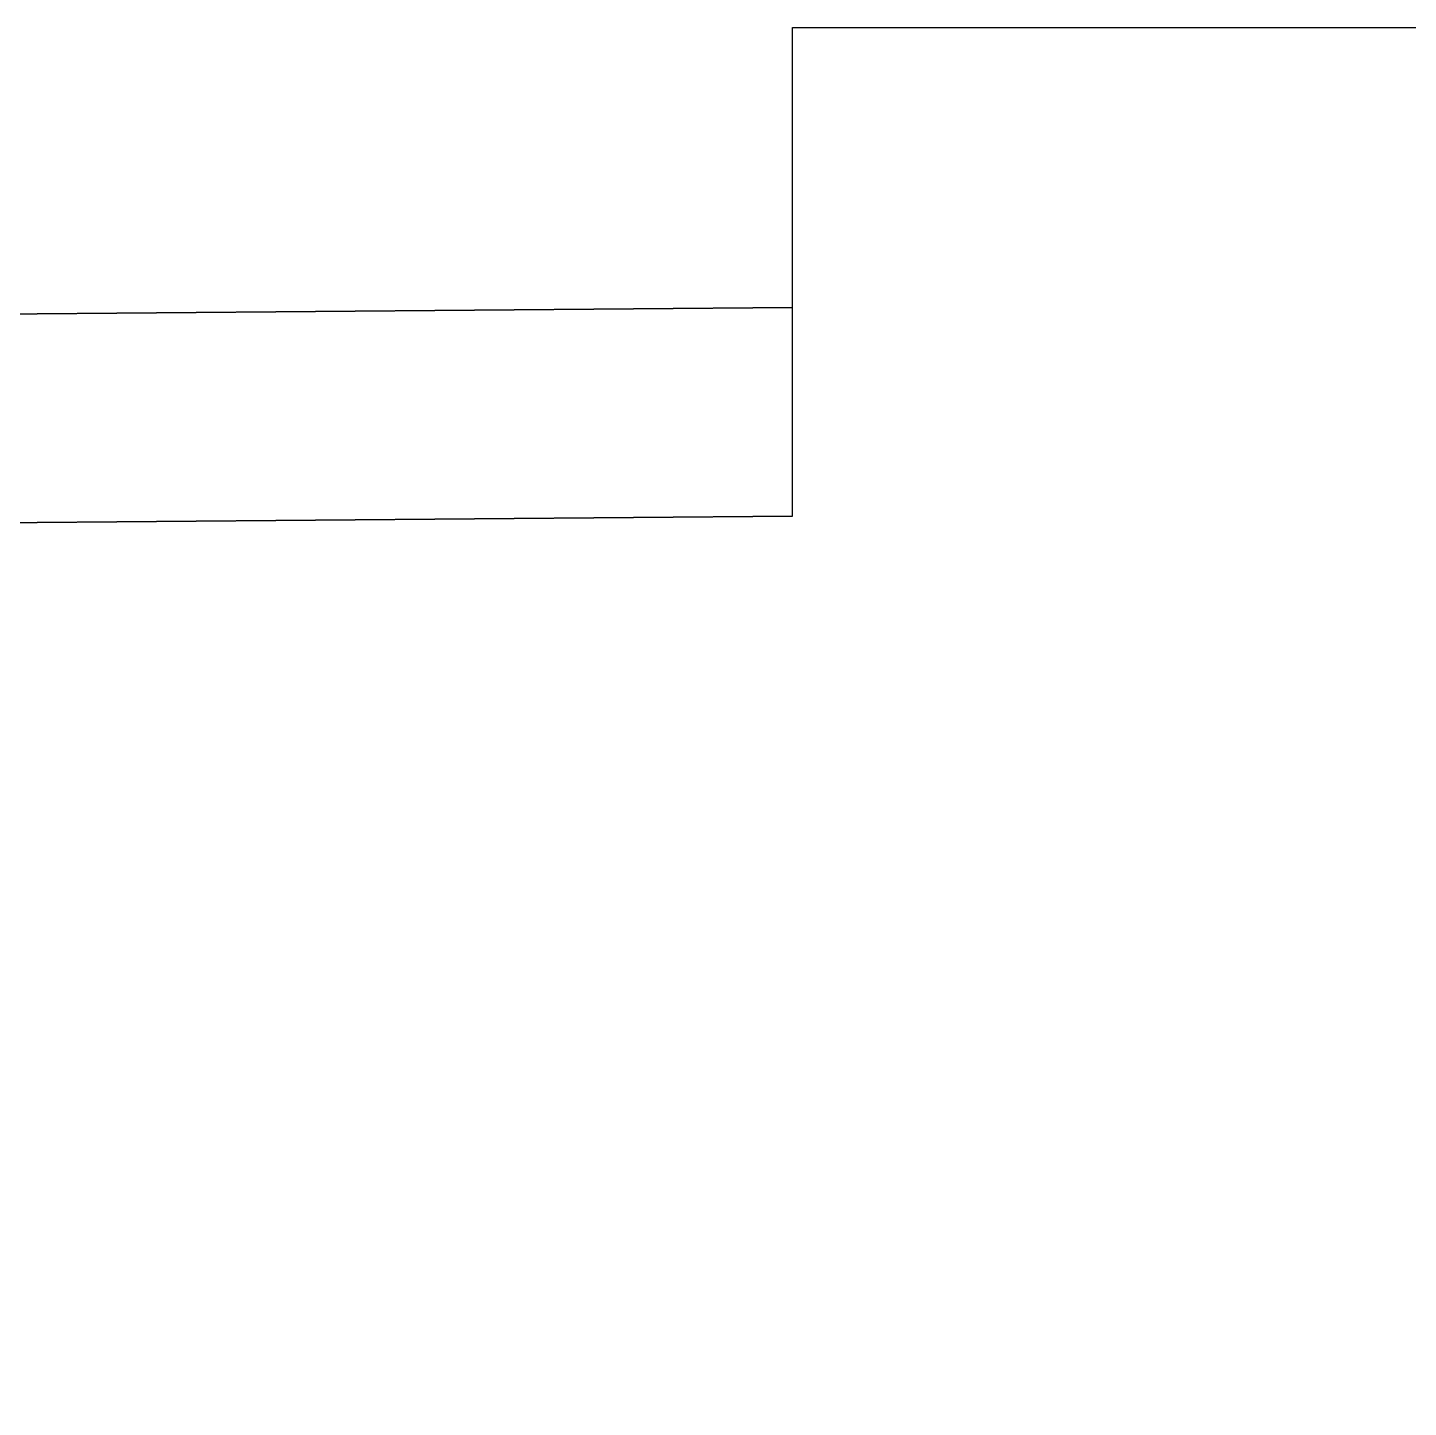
# Model space of a CAD drawing. Header units: metres. Extents: x 563371 to 571261, y 2062953 to 2068466.
# Drawn here: x 568666.605 to 568670.578, y 2065863.122 to 2065867.093 of the extents above; entities that cross this region are included whole.
import ezdxf

# ---------------------------------------------------------------- set-up
doc = ezdxf.new("R2010")
doc.units = ezdxf.units.M
for name, color, linetype in [('ghichieudai', 7, 'CONTINUOUS'), ('Kich thuoc', 9, 'CONTINUOUS'), ('MATCATDUONG', 8, 'CONTINUOUS')]:
    doc.layers.add(name, color=color, linetype=linetype)

msp = doc.modelspace()

# ---------------------------------------------------------------- wipeouts: each hides what was drawn before it
msp.add_wipeout([(568538.5548, 2065837.1158), (569134.3908, 2065836.3611), (569086.2233, 2065956.1498), (568779.0042, 2065956.6832), (568600.6017, 2065960.3155)]).dxf.layer = 'ghichieudai'

# ---------------------------------------------------------------- next in the draw order: linework, layer by layer
at = {"layer": 'Kich thuoc'}
for points in [[(568628.8059, 2065865.9613), (568668.8059, 2065866.2868)], [(568628.8059, 2065865.361), (568668.8059, 2065865.6864)]]:
    msp.add_lwpolyline(points, dxfattribs=at)
at = {"layer": 'MATCATDUONG', "color": 40, "linetype": 'Continuous', "elevation": 0}
msp.add_lwpolyline([(568668.8059, 2065865.6864), (568668.8059, 2065867.0928), (568684.8059, 2065867.0928), (568684.8059, 2065865.6864)], dxfattribs=at)
at = {"layer": 'MATCATDUONG', "color": 40, "linetype": 'Continuous'}
for points in [[(568668.8059, 2065865.6864), (568628.8059, 2065865.361), (568628.8059, 2065865.9613), (568628.8059, 2065866.3926), (568604.8059, 2065866.3926), (568604.8059, 2065859.123), (568748.8059, 2065859.123), (568748.8059, 2065866.3926), (568724.8059, 2065866.3926), (568724.8059, 2065865.9613), (568724.8059, 2065865.361), (568684.8059, 2065865.6864)], [(568668.8059, 2065866.2868), (568628.8059, 2065865.9613), (568628.8059, 2065865.361), (568668.8059, 2065865.6864)]]:
    msp.add_lwpolyline(points, dxfattribs=at)

doc.saveas('drawing.dxf')
